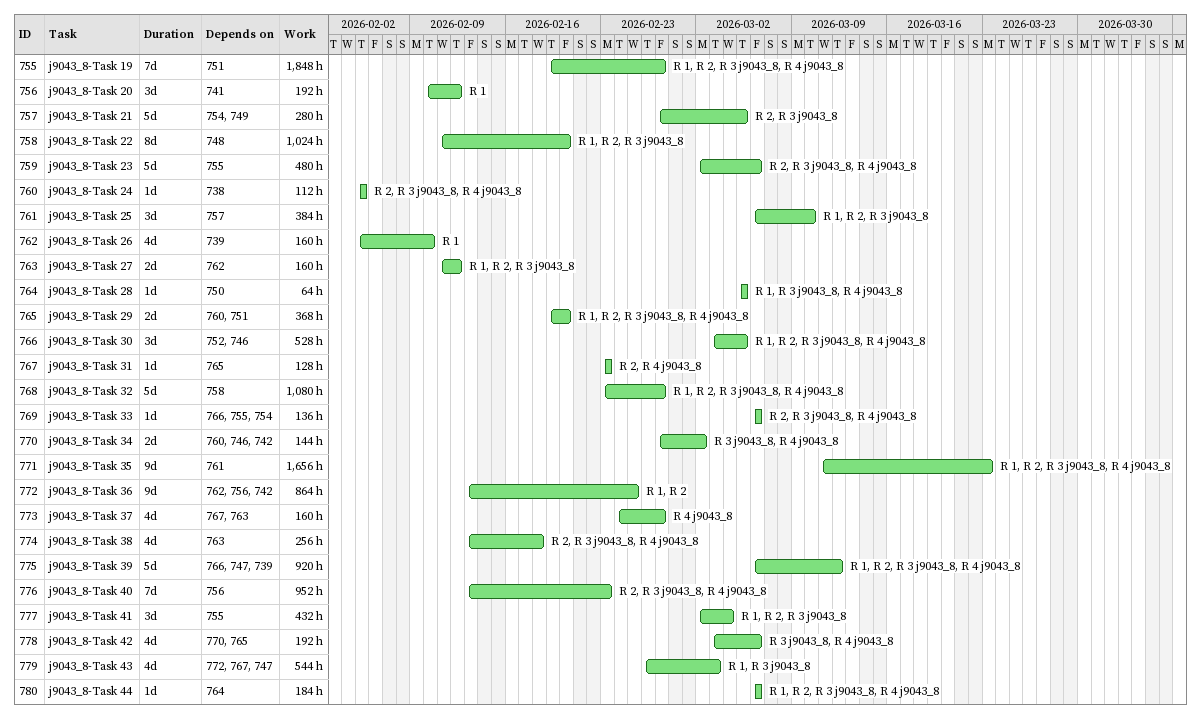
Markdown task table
| ID | Task | Duration | Start | Finish | Predecessors | Resources | Work (h) |
|---|---|---|---|---|---|---|---|
| 755 | j9043_8-Task 19 | 7d | 2026-02-19 | 2026-02-27 | 751 | R 1, R 2, R 3 j9043_8, R 4 j9043_8 | 1848 |
| 756 | j9043_8-Task 20 | 3d | 2026-02-10 | 2026-02-12 | 741 | R 1 | 192 |
| 757 | j9043_8-Task 21 | 5d | 2026-02-27 | 2026-03-05 | 754, 749 | R 2, R 3 j9043_8 | 280 |
| 758 | j9043_8-Task 22 | 8d | 2026-02-11 | 2026-02-20 | 748 | R 1, R 2, R 3 j9043_8 | 1024 |
| 759 | j9043_8-Task 23 | 5d | 2026-03-02 | 2026-03-06 | 755 | R 2, R 3 j9043_8, R 4 j9043_8 | 480 |
| 760 | j9043_8-Task 24 | 1d | 2026-02-05 | 2026-02-05 | 738 | R 2, R 3 j9043_8, R 4 j9043_8 | 112 |
| 761 | j9043_8-Task 25 | 3d | 2026-03-06 | 2026-03-10 | 757 | R 1, R 2, R 3 j9043_8 | 384 |
| 762 | j9043_8-Task 26 | 4d | 2026-02-05 | 2026-02-10 | 739 | R 1 | 160 |
| 763 | j9043_8-Task 27 | 2d | 2026-02-11 | 2026-02-12 | 762 | R 1, R 2, R 3 j9043_8 | 160 |
| 764 | j9043_8-Task 28 | 1d | 2026-03-05 | 2026-03-05 | 750 | R 1, R 3 j9043_8, R 4 j9043_8 | 64 |
| 765 | j9043_8-Task 29 | 2d | 2026-02-19 | 2026-02-20 | 760, 751 | R 1, R 2, R 3 j9043_8, R 4 j9043_8 | 368 |
| 766 | j9043_8-Task 30 | 3d | 2026-03-03 | 2026-03-05 | 752, 746 | R 1, R 2, R 3 j9043_8, R 4 j9043_8 | 528 |
| 767 | j9043_8-Task 31 | 1d | 2026-02-23 | 2026-02-23 | 765 | R 2, R 4 j9043_8 | 128 |
| 768 | j9043_8-Task 32 | 5d | 2026-02-23 | 2026-02-27 | 758 | R 1, R 2, R 3 j9043_8, R 4 j9043_8 | 1080 |
| 769 | j9043_8-Task 33 | 1d | 2026-03-06 | 2026-03-06 | 766, 755, 754 | R 2, R 3 j9043_8, R 4 j9043_8 | 136 |
| 770 | j9043_8-Task 34 | 2d | 2026-02-27 | 2026-03-02 | 760, 746, 742 | R 3 j9043_8, R 4 j9043_8 | 144 |
| 771 | j9043_8-Task 35 | 9d | 2026-03-11 | 2026-03-23 | 761 | R 1, R 2, R 3 j9043_8, R 4 j9043_8 | 1656 |
| 772 | j9043_8-Task 36 | 9d | 2026-02-13 | 2026-02-25 | 762, 756, 742 | R 1, R 2 | 864 |
| 773 | j9043_8-Task 37 | 4d | 2026-02-24 | 2026-02-27 | 767, 763 | R 4 j9043_8 | 160 |
| 774 | j9043_8-Task 38 | 4d | 2026-02-13 | 2026-02-18 | 763 | R 2, R 3 j9043_8, R 4 j9043_8 | 256 |
| 775 | j9043_8-Task 39 | 5d | 2026-03-06 | 2026-03-12 | 766, 747, 739 | R 1, R 2, R 3 j9043_8, R 4 j9043_8 | 920 |
| 776 | j9043_8-Task 40 | 7d | 2026-02-13 | 2026-02-23 | 756 | R 2, R 3 j9043_8, R 4 j9043_8 | 952 |
| 777 | j9043_8-Task 41 | 3d | 2026-03-02 | 2026-03-04 | 755 | R 1, R 2, R 3 j9043_8 | 432 |
| 778 | j9043_8-Task 42 | 4d | 2026-03-03 | 2026-03-06 | 770, 765 | R 3 j9043_8, R 4 j9043_8 | 192 |
| 779 | j9043_8-Task 43 | 4d | 2026-02-26 | 2026-03-03 | 772, 767, 747 | R 1, R 3 j9043_8 | 544 |
| 780 | j9043_8-Task 44 | 1d | 2026-03-06 | 2026-03-06 | 764 | R 1, R 2, R 3 j9043_8, R 4 j9043_8 | 184 |
